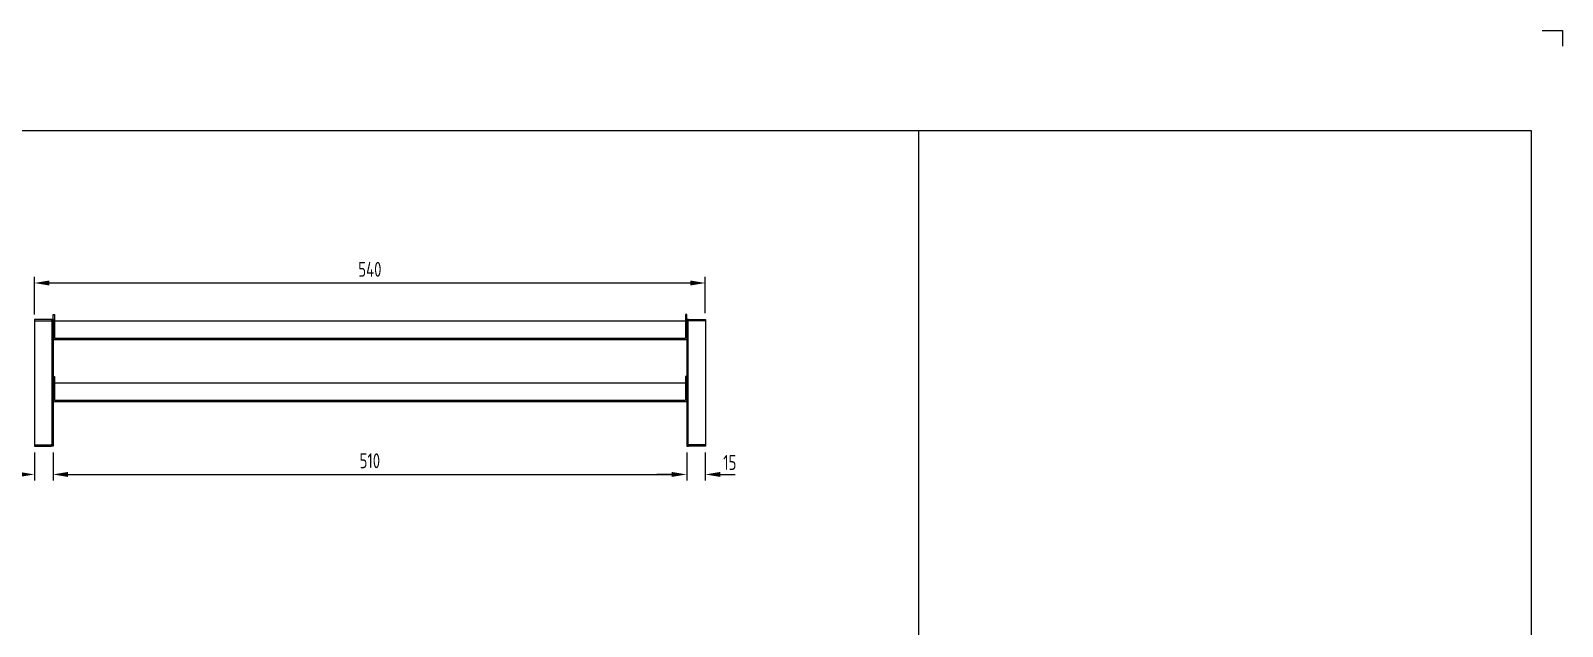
# Model space of a CAD drawing. Header units: millimetres. Extents: x -46397 to 283259, y -8690 to 23983.
# Drawn here: x 213237 to 214470, y -1357 to -878 of the extents above; entities that cross this region are included whole.
import ezdxf

# ---------------------------------------------------------------- set-up
doc = ezdxf.new("R2010")
doc.units = ezdxf.units.MM
doc.layers.get('Defpoints').update_dxf_attribs({"lineweight": 0})
for name, color, linetype, lineweight in [('Dtext', 255, 'Continuous', 20), ('mDƯỜNG CƠ BẢN', 255, 'Continuous', 25), ('PHANTOM 2', 8, 'Continuous', 0)]:
    doc.layers.add(name, color=color, linetype=linetype, lineweight=lineweight)
doc.styles.add('Chu va so', font='arial.ttf')
doc.styles.add('GHI CHÚ 1', font='isocp_IV25.ttf', dxfattribs={"width": 0.8})
doc.styles.add('TCVN', font='arial.ttf')
doc.dimstyles.new('1-30SCALE', dxfattribs={"dimtxt": 75, "dimasz": 75, "dimexe": 37.5, "dimexo": 30, "dimgap": 30, "dimtad": 1, "dimtoh": 1, "dimdec": 0, "dimdsep": 46, "dimtxsty": 'GHI CHÚ 1', "dimcen": 0.09, "dimclrd": 256, "dimclre": 256, "dimclrt": 2, "dimadec": 0, "dimazin": 0, "dimtfac": 1, "dimtdec": 0, "dimtofl": 0, "dimtmove": 0, "dimatfit": 3, "dimfxl": 1, "dimlwd": 0, "dimlwe": 0, "dimarcsym": 0})

# ---------------------------------------------------------------- blocks, each defined once
blk = doc.blocks.new('*D1245')
at = {"layer": 'Defpoints', "color": 0, "transparency": 16777216}
for p in [(213780, -1081.1), (213240, -1111.5), (213780, -1110.5)]:
    blk.add_point(p, dxfattribs=at)
at = {"layer": 'PHANTOM 2', "linetype": 'Continuous', "lineweight": 0, "transparency": 16777216}
for p, q in [((213240, -1106.5), (213240, -1076.1)), ((213252, -1081.1), (213768, -1081.1)), ((213780, -1105.5), (213780, -1076.1))]:
    blk.add_line(p, q, dxfattribs=at)
at = {"layer": 'PHANTOM 2', "transparency": 16777216}
for points in [[(213252, -1079.1), (213252, -1083.1), (213240, -1081.1)], [(213768, -1079.1), (213768, -1083.1), (213780, -1081.1)]]:
    blk.add_solid(points, dxfattribs=at)
at = {"layer": 'PHANTOM 2', "color": 2, "transparency": 16777216, "insert": (213510, -1070.1), "char_height": 12, "attachment_point": 5, "style": 'GHI CHÚ 1'}
blk.add_mtext('540', dxfattribs=at)
blk = doc.blocks.new('*D1250')
at = {"layer": 'Defpoints', "color": 0, "transparency": 16777216}
for p in [(213255, -1212.5), (213765, -1212.5), (213765, -1235.2)]:
    blk.add_point(p, dxfattribs=at)
at = {"layer": 'PHANTOM 2', "linetype": 'Continuous', "lineweight": 0, "transparency": 16777216}
for p, q in [((213255, -1217.5), (213255, -1240.2)), ((213765, -1217.5), (213765, -1240.2)), ((213267, -1235.2), (213753, -1235.2))]:
    blk.add_line(p, q, dxfattribs=at)
at = {"layer": 'PHANTOM 2', "transparency": 16777216}
for points in [[(213267, -1233.2), (213267, -1237.2), (213255, -1235.2)], [(213753, -1233.2), (213753, -1237.2), (213765, -1235.2)]]:
    blk.add_solid(points, dxfattribs=at)
at = {"layer": 'PHANTOM 2', "color": 2, "transparency": 16777216, "insert": (213510, -1224.2), "char_height": 12, "attachment_point": 5, "style": 'GHI CHÚ 1'}
blk.add_mtext('510', dxfattribs=at)
blk = doc.blocks.new('*D1278')
at = {"layer": 'Defpoints', "color": 0, "transparency": 16777216}
for p in [(213765, -1212.5), (213780, -1212.5), (213765, -1235.2)]:
    blk.add_point(p, dxfattribs=at)
at = {"layer": 'PHANTOM 2', "linetype": 'Continuous', "lineweight": 0, "transparency": 16777216}
for p, q in [((213765, -1217.5), (213765, -1240.2)), ((213780, -1217.5), (213780, -1240.2)), ((213753, -1235.2), (213741, -1235.2)), ((213792, -1235.2), (213804, -1235.2))]:
    blk.add_line(p, q, dxfattribs=at)
at = {"layer": 'PHANTOM 2', "transparency": 16777216}
for points in [[(213753, -1233.2), (213753, -1237.2), (213765, -1235.2)], [(213792, -1233.2), (213792, -1237.2), (213780, -1235.2)]]:
    blk.add_solid(points, dxfattribs=at)
at = {"layer": 'PHANTOM 2', "color": 2, "transparency": 16777216, "insert": (213799.7, -1225.6), "char_height": 12, "attachment_point": 5, "style": 'GHI CHÚ 1'}
blk.add_mtext('15', dxfattribs=at)
blk = doc.blocks.new('*D1279')
at = {"layer": 'Defpoints', "color": 0, "transparency": 16777216}
for p in [(213240, -1212.5), (213255, -1212.5), (213240, -1235.2)]:
    blk.add_point(p, dxfattribs=at)
at = {"layer": 'PHANTOM 2', "linetype": 'Continuous', "lineweight": 0, "transparency": 16777216}
for p, q in [((213240, -1217.5), (213240, -1240.2)), ((213255, -1217.5), (213255, -1240.2)), ((213228, -1235.2), (213216, -1235.2)), ((213267, -1235.2), (213279, -1235.2))]:
    blk.add_line(p, q, dxfattribs=at)
at = {"layer": 'PHANTOM 2', "transparency": 16777216}
for points in [[(213228, -1233.2), (213228, -1237.2), (213240, -1235.2)], [(213267, -1233.2), (213267, -1237.2), (213255, -1235.2)]]:
    blk.add_solid(points, dxfattribs=at)
at = {"layer": 'PHANTOM 2', "color": 2, "transparency": 16777216, "insert": (213224, -1226.5), "char_height": 12, "attachment_point": 5, "style": 'GHI CHÚ 1'}
blk.add_mtext('15', dxfattribs=at)
blk = doc.blocks.new('*U1834')
at = {"lineweight": 25, "elevation": -0.1}
blk.add_lwpolyline([(2234.6, 1546.5), (2252.6, 1546.5), (2252.6, 1532.6)], dxfattribs=at)
at = {"lineweight": 25}
for points in [[(0, 0), (2225.2, 0), (2225.2, 1457.6), (0, 1457.6)], [(0, 0), (1682.4, 0), (1682.4, 1457.6), (0, 1457.6)]]:
    blk.add_lwpolyline(points, close=True, dxfattribs=at)
at = {"layer": 'Dtext', "ltscale": 0.1}
for tag, p, height, style in [('REV_3', (1696.8, 547.5), 9.69, 'TCVN'), ('FOR_APPROVAL3', (1793.7, 546.8, -0.1), 11.6, 'TCVN'), ('REV_2', (1696.8, 511.3), 9.69, 'TCVN'), ('FOR_APPROVAL2', (1793.7, 510.6, -0.1), 11.6, 'TCVN'), ('REV_1', (1696.8, 475.1), 9.69, 'TCVN'), ('FOR_APPROVAL1', (1793.7, 474.4, -0.1), 11.6, 'TCVN'), ('REV_0', (1696.8, 438.9), 9.69, 'TCVN'), ('NGUOI_VE', (1897, 438.4, -0.1), 11.6, 'TCVN'), ('NGUOI_KIEM_2', (1999.7, 438.4, -0.1), 11.6, 'TCVN'), ('NGUOI_DUYET', (2123.9, 438.4, -0.1), 11.6, 'TCVN'), ('1.1_A4', (2130.1, 22.1, -0.1), 11.6, 'Chu va so'), ('A4_A4', (2168.8, 22.1, -0.1), 11.6, 'Chu va so'), ('REV.', (2200.7, 22.1, -0.1), 11.6, 'Chu va so')]:
    blk.add_attdef(tag, p, '', height=height, dxfattribs=dict(at, style=style))
for tag, p, height, style, width in [('NGAY_REV03', (1721.3, 546.8, -0.1), 10.1, 'TCVN', 0.95), ('NGAY_REV02', (1721.3, 510.6, -0.1), 10.1, 'TCVN', 0.95), ('NGAY_REV01', (1721.3, 474.4, -0.1), 10.1, 'TCVN', 0.95), ('NGAY_REV0', (1721.3, 438.2, -0.1), 10.1, 'TCVN', 0.95), ('DWD.NO', (1720.4, 9.4, -0.1), 15.5, 'Chu va so', 0.85)]:
    blk.add_attdef(tag, p, '', height=height, dxfattribs=dict(at, style=style, width=width))
at = {"layer": 'Dtext', "lineweight": 25, "ltscale": 0.1, "style": 'Chu va so'}
for tag, p, height in [('PROJECT_CODE', (1832.5, 182.2), 23.3), ('TITLE1', (1731.8, 138.9, -0.1), 15.5), ('TITLE2', (1731.8, 102.5, -0.1), 15.5), ('TITLE3', (1731.8, 66.3, -0.1), 15.5)]:
    blk.add_attdef(tag, p, '', height=height, dxfattribs=at)

msp = doc.modelspace()

# ---------------------------------------------------------------- linework, layer by layer
at = {"layer": 'mDƯỜNG CƠ BẢN', "extrusion": (0, 1, 0)}
for p, q in [((213255.03, -1106.46, 0), (213256.03, -1106.46, 0)), ((213255.03, -1110.46, 0), (213255.03, -1106.46, 0)), ((213256.03, -1106.46, 0), (213256.03, -1116.46, 0)), ((213765.03, -1106.46, 0), (213764.03, -1106.46, 0)), ((213764.03, -1106.46, 0), (213764.03, -1116.46, 0)), ((213765.03, -1110.46, 0), (213765.03, -1106.46, 0)), ((213256.03, -1111.46, 0), (213764.03, -1111.46, 0)), ((213256.03, -1116.46, 0), (213256.03, -1125.46, 0)), ((213764.03, -1116.46, 0), (213764.03, -1125.46, 0)), ((213255.53, -1126.46, 0), (213764.53, -1126.46, 0)), ((213256.03, -1125.46, 0), (213764.03, -1125.46, 0)), ((213255.03, -1156.46, 0), (213256.03, -1156.46, 0)), ((213256.03, -1156.46, 0), (213256.03, -1166.46, 0)), ((213765.03, -1156.46, 0), (213764.03, -1156.46, 0)), ((213764.03, -1156.46, 0), (213764.03, -1166.46, 0)), ((213256.03, -1161.46, 0), (213764.03, -1161.46, 0)), ((213256.03, -1166.46, 0), (213256.03, -1175.46, 0)), ((213764.03, -1166.46, 0), (213764.03, -1175.46, 0)), ((213255.53, -1176.46, 0), (213764.53, -1176.46, 0)), ((213256.03, -1175.46, 0), (213764.03, -1175.46, 0))]:
    msp.add_line(p, q, dxfattribs=at)
at = {"layer": 'mDƯỜNG CƠ BẢN', "color": 6, "extrusion": (0, 1, 0)}
for p, q in [((213253.53, -1110.46, 0), (213240.03, -1110.46, 0)), ((213240.03, -1110.46, 0), (213240.03, -1212.46, 0)), ((213240.03, -1111.46, 0), (213253.53, -1111.46, 0)), ((213253.53, -1110.46, 0), (213255.03, -1110.46, 0)), ((213254.03, -1110.46, 0), (213254.03, -1212.46, 0)), ((213255.03, -1110.46, 0), (213255.03, -1212.46, 0)), ((213765.03, -1110.46, 0), (213765.03, -1212.46, 0)), ((213766.53, -1110.46, 0), (213765.03, -1110.46, 0)), ((213766.03, -1110.46, 0), (213766.03, -1212.46, 0)), ((213766.53, -1110.46, 0), (213780.03, -1110.46, 0)), ((213780.03, -1111.46, 0), (213766.53, -1111.46, 0)), ((213780.03, -1110.46, 0), (213780.03, -1212.46, 0)), ((213240.03, -1211.46, 0), (213253.53, -1211.46, 0)), ((213240.03, -1212.46, 0), (213253.53, -1212.46, 0)), ((213255.03, -1212.46, 0), (213253.53, -1212.46, 0)), ((213765.03, -1212.46, 0), (213766.53, -1212.46, 0)), ((213780.03, -1211.46, 0), (213766.53, -1211.46, 0)), ((213780.03, -1212.46, 0), (213766.53, -1212.46, 0))]:
    msp.add_line(p, q, dxfattribs=at)
at = {"layer": 'mDƯỜNG CƠ BẢN', "color": 6}
for centre, radius, start, end in [((213253.53, -1111.96, 0), 1.5, 70.52878, 90), ((213253.53, -1111.96, 0), 1.5, 0, 70.52878), ((213766.53, -1111.96, 0), 0.5, 90, 180), ((213253.53, -1210.96, 0), 0.5, 270, 0), ((213766.53, -1210.96, 0), 1.5, 180, 250.52878), ((213766.53, -1210.96, 0), 1.5, 250.52878, 270)]:
    msp.add_arc(centre, radius, start, end, dxfattribs=at)
at = {"layer": 'mDƯỜNG CƠ BẢN', "color": 6, "extrusion": (2.22045e-16, 0, -1)}
for centre, radius, start, end in [((-213253.53, -1111.96, 0), 0.5, 90, 180), ((-213766.53, -1111.96, 0), 1.5, 0, 70.52878), ((-213766.53, -1111.96, 0), 1.5, 70.52878, 90), ((-213253.53, -1210.96, 0), 1.5, 250.52878, 270), ((-213253.53, -1210.96, 0), 1.5, 180, 250.52878), ((-213766.53, -1210.96, 0), 0.5, 270, 0)]:
    msp.add_arc(centre, radius, start, end, dxfattribs=at)
at = {"layer": 'mDƯỜNG CƠ BẢN', "extrusion": (2.22045e-16, 0, -1)}
for centre in [(-213255.53, -1125.96, 0), (-213255.53, -1175.96, 0)]:
    msp.add_arc(centre, 0.5, 270, 0, dxfattribs=at)
at = {"layer": 'mDƯỜNG CƠ BẢN'}
for centre in [(213764.53, -1125.96, 0), (213764.53, -1175.96, 0)]:
    msp.add_arc(centre, 0.5, 270, 0, dxfattribs=at)

# ---------------------------------------------------------------- dimensions: what is measured, and where the dimension line sits
at = {"layer": 'PHANTOM 2'}
for base, p1, p2, picture, middle in [((213780.03, -1081.15, 0), (213240.03, -1111.46, 0), (213780.03, -1110.46, 0), '*D1245', (213510.03, -1070.15, 0)), ((213765.03, -1235.25, 0), (213255.03, -1212.46, 0), (213765.03, -1212.46, 0), '*D1250', (213510.03, -1224.25, 0))]:
    dim = msp.add_linear_dim(base=base, p1=p1, p2=p2, dimstyle='1-30SCALE', override={"dimtxt": 12, "dimasz": 12, "dimexe": 5, "dimexo": 5, "dimgap": 5, "dimtmove": 1}, dxfattribs=at)
    dim.commit()
    dim.dimension.update_dxf_attribs({"geometry": picture, "text_midpoint": middle})
for base, p1, p2, picture, middle in [((213240.03, -1235.25, 0), (213255.03, -1212.46, 0), (213240.03, -1212.46, 0), '*D1279', (213223.97, -1237.46, 0)), ((213765.03, -1235.25, 0), (213780.03, -1212.46, 0), (213765.03, -1212.46, 0), '*D1278', (213799.73, -1236.55, 0))]:
    dim = msp.add_linear_dim(base=base, p1=p1, p2=p2, dimstyle='1-30SCALE', override={"dimtxt": 12, "dimasz": 12, "dimexe": 5, "dimexo": 5, "dimgap": 5, "dimtmove": 1}, dxfattribs=at)
    dim.commit()
    dim.dimension.update_dxf_attribs({"geometry": picture, "text_midpoint": middle, "dimtype": 160})

# ---------------------------------------------------------------- next in the draw order: block references
at = {"xscale": 0.9084576280678549, "yscale": 0.9084576280678549, "zscale": 0.9084576280678549}
msp.add_blockref('*U1834', (212423.49, -2282.89, 0), dxfattribs=at)

doc.saveas('drawing.dxf')
